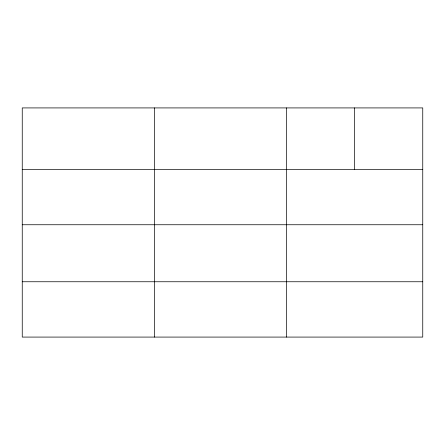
<?xml version="1.0" encoding="UTF-8"?>
<svg xmlns="http://www.w3.org/2000/svg" width="445" height="445" viewBox="0 0 445 445"><rect width="100%" height="100%" fill="white"/><g stroke="black" fill="none" stroke-linecap="round" stroke-linejoin="round"><path stroke-width="0.67" d="M422.75 224.747L422.75 107.918L22.25 107.918L22.25 337.082L422.75 337.082L422.75 224.747L22.25 224.747M22.25 169.423L422.75 169.423M22.25 281.752L422.75 281.752M354.665 107.918L354.665 169.423M286.58 107.918L286.58 337.082M154.415 107.918L154.415 337.082"/></g></svg>
